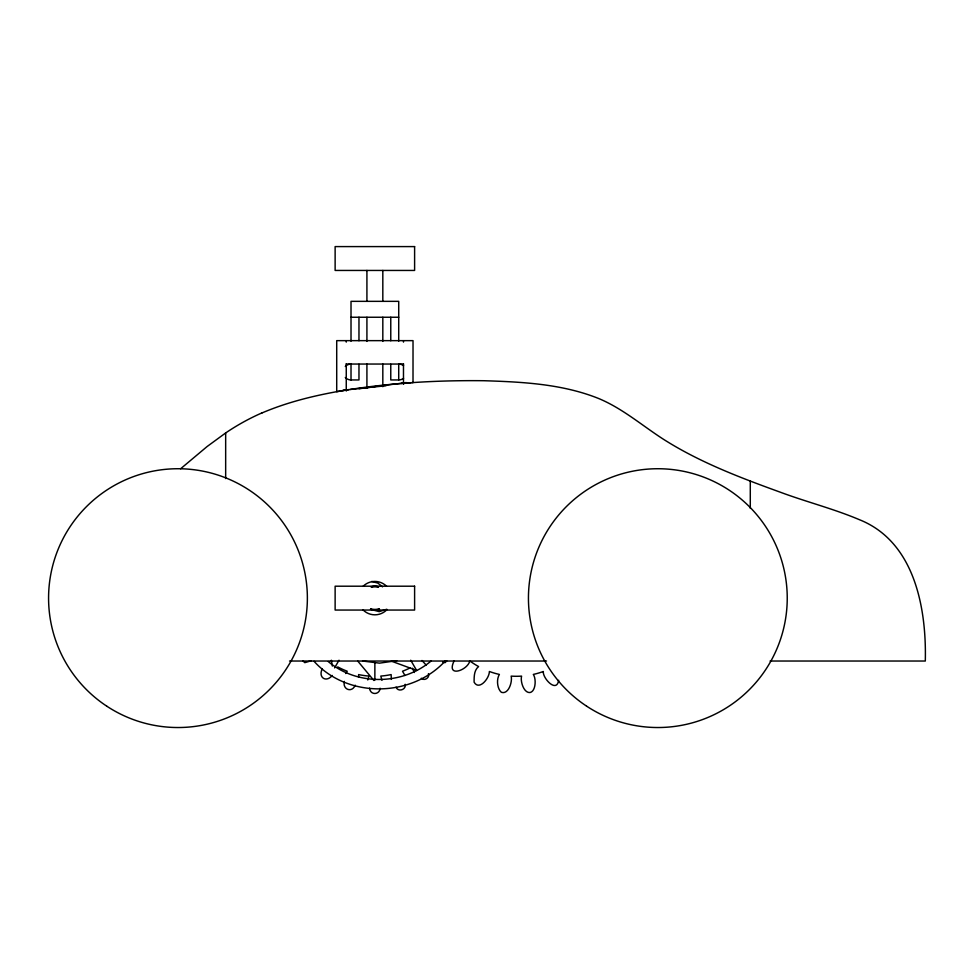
<?xml version="1.0" encoding="UTF-8"?>
<svg xmlns="http://www.w3.org/2000/svg" width="974" height="974" viewBox="0 0 974 974"><rect width="100%" height="100%" fill="white"/><g stroke="black" fill="none" stroke-linecap="round" stroke-linejoin="round"><path stroke-width="1.46" d="M358.602 677.307L358.602 674.58A78.163 78.163 0 0 0 368.939 676.066L367.782 679.986M558.65 680.302C556.678 693.585 542.408 678.026 543.334 671.488A78.163 78.163 0 0 1 533.326 674.422C536.443 678.951 535.737 691.577 529.929 692.551C523.769 693.074 520.153 681.386 521.577 676.114A78.163 78.163 0 0 1 511.143 676.114C512.58 681.703 508.623 694.706 501.391 692.331C497.264 688.898 496.192 679.548 499.394 674.422A78.163 78.163 0 0 1 489.374 671.488C489.472 678.135 479.171 691.09 474.107 682.165C474.107 676.747 473.948 670.343 478.587 666.557A78.163 78.163 0 0 1 469.809 660.92C467.715 670.392 445.702 678.208 454.127 660.859M381.954 680.327L380.797 676.066A78.163 78.163 0 0 0 391.134 674.58L391.353 679.389M405.184 684.284C406.426 689.702 398.049 692.477 396.065 687.145M322.321 668.651C317.804 677.587 326.205 682.969 332.28 675.457M380.128 688.241C379.69 694.973 370.169 695.521 369.572 688.155M334.593 667.896L339.013 660.226M345.746 673.533L347.219 671.232A78.163 78.163 0 0 1 337.722 666.898M355.181 685.209C352.004 693.184 342.349 689.604 344.333 681.398M446.725 660.859L445.094 662.685L442.78 662.137M445.337 660.883C411.698 697.628 347.657 698.626 314.054 661.322M180.604 468.774L207.133 446.518L225.664 432.955A226.65 226.65 0 0 1 262.128 412.818M431.336 660.81C402.725 685.124 357.105 685.976 328.287 661.577M386.775 609.249L379.227 611.635L372.08 609.724M262.152 412.879C288.669 401.592 316.891 394.945 345.246 390.197M310.889 660.871L304.74 662.673L303.011 660.859M396.698 660.701L379.495 663.148L362.547 661.017M345.746 390.124L349.082 389.576M401.239 383.464L411.101 382.721M412.294 382.636L413.013 382.587L413.025 340.644L336.712 340.644L336.712 391.682C385.314 383.111 434.794 380.14 484.09 380.724C522.6 381.93 562.229 383.951 598.426 398.415C622.301 408.264 641.951 425.431 663.464 439.274C699.77 462.37 740.289 477.686 780.564 492.296C806.63 501.987 833.72 508.805 859.348 519.666C914.659 541.666 926.591 608.19 925.3 661.029L770.069 661.029M351.017 317.244L398.719 317.244M346.257 364.045L403.479 364.045M345.295 377.51A7.95 7.95 0 0 0 351.017 379.945L358.968 379.945L358.968 364.264M403.577 378.289A7.95 7.95 0 0 1 398.719 379.945L390.769 379.945L390.769 364.264M289.534 661.029L546.524 661.029M371.678 581.466L377.839 583.073L382.526 586.835M391.572 661.224L416.628 670.453L410.724 660.226M421.292 678.233C424.214 681.52 430.179 677.575 428.45 673.631M421.998 660.482L426.137 665.072M414.413 672.51L412.392 668.213M357.787 661.127L373.919 680.509M404.953 675.481L402.518 671.232A78.163 78.163 0 0 0 410.273 667.811M331.355 660.226L332.353 666.07M750.284 481.095L750.284 508.306M403.479 340.644L403.479 342.105M403.479 363.765L403.479 384.28M398.719 341.192L398.719 301.343L351.017 301.343L351.017 341.192M398.719 379.945L398.719 364.069A7.95 7.95 0 0 1 403.577 365.7M390.769 317.244L390.769 340.754M382.819 270.443L382.819 301.343M382.819 317.244L382.819 341.399M382.819 364.045L382.819 386.69M374.868 662.454L374.868 680.169M366.918 270.443L366.918 301.343M366.918 317.244L366.918 341.399M366.918 364.045L366.918 388.2M358.968 317.244L358.968 340.754M351.017 379.945L351.017 364.069A7.95 7.95 0 0 0 345.295 366.48M346.257 340.644L346.257 342.105M346.257 363.765L346.257 391.037M225.664 432.955L225.664 478.563M405.963 382.441A12.723 12.723 0 0 1 403.479 383.78M386.678 609.931A16.692 16.692 0 0 1 363.071 609.931M363.071 586.324A16.692 16.692 0 0 1 386.678 586.324M342.726 390.464A36.829 0.828 -7.7 0 1 345.246 390.038M350.299 389.478A36.927 0.645 -5.7 0 1 385.984 385.801M359.004 388.784A36.927 0.937 -7.6 0 1 376.11 386.422M380.651 385.826A36.927 0.937 -7.6 0 1 402.25 383.269M379.495 609.115A11.919 11.919 0 0 1 370.485 609.213M371.593 586.665A11.919 11.919 0 0 1 378.156 586.665M370.741 608.762A11.798 11.286 0 0 0 374.856 609.407A11.798 11.286 0 0 0 378.996 608.762M371.277 587.334A11.798 11.286 0 0 1 374.856 586.847A11.798 11.286 0 0 1 378.46 587.334M414.607 246.592L335.129 246.592L335.129 270.443L414.607 270.443L414.607 246.592M414.607 586.202L335.129 586.202L335.129 610.053L414.607 610.053L414.607 586.202M106.677 706.113A129.396 129.396 0 0 0 307.139 605.889A129.396 129.396 0 0 0 120.119 482.386A129.396 129.396 0 0 0 106.677 706.113M586.543 706.113A129.396 129.396 0 0 0 787.004 605.889A129.396 129.396 0 0 0 599.984 482.386A129.396 129.396 0 0 0 586.543 706.113"/></g></svg>
